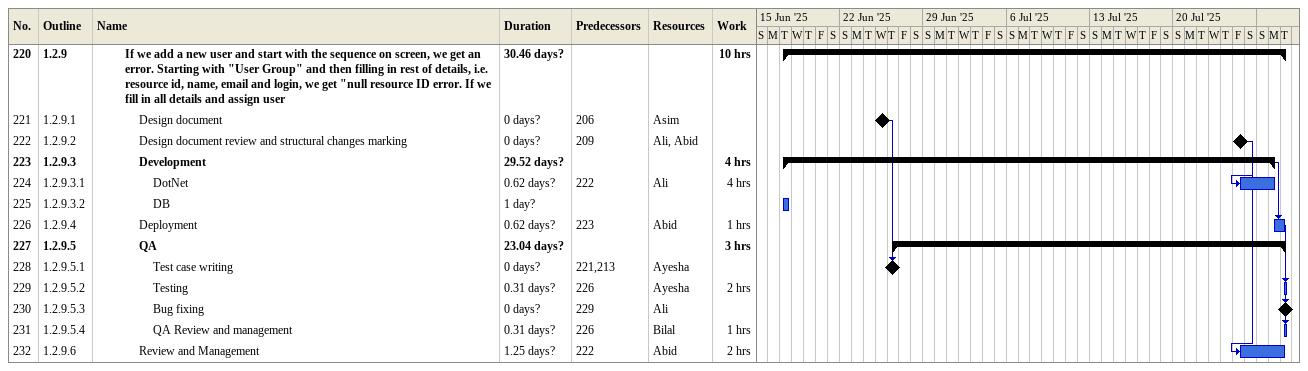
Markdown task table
| ID | WBS | Task | Duration | Start | Finish | Predecessors | Resources | Work (h) |
|---|---|---|---|---|---|---|---|---|
| 220 | 1.2.9 | **If we add a new user and start with the sequence on screen, we get an error. Starting with "User Group" and then filling in rest of details, i.e. resource id, name, email and login, we get "null resource ID error. If we fill in all details and assign user** | 30.46d? | 2025-06-17 | 2025-07-29 |  |  | 10 |
| 221 | 1.2.9.1 | Design document | 0d? | 2025-06-25 | 2025-06-25 | 206 | Asim |  |
| 222 | 1.2.9.2 | Design document review and structural changes marking | 0d? | 2025-07-25 | 2025-07-25 | 209 | Ali, Abid |  |
| 223 | 1.2.9.3 | **Development** | 29.52d? | 2025-06-17 | 2025-07-28 |  |  | 4 |
| 224 | 1.2.9.3.1 | DotNet | 0.62d? | 2025-07-25 | 2025-07-28 | 222 | Ali | 4 |
| 225 | 1.2.9.3.2 | DB | 1d? | 2025-06-17 | 2025-06-17 |  |  |  |
| 226 | 1.2.9.4 | Deployment | 0.62d? | 2025-07-28 | 2025-07-29 | 223 | Abid | 1 |
| 227 | 1.2.9.5 | **QA** | 23.04d? | 2025-06-26 | 2025-07-29 |  |  | 3 |
| 228 | 1.2.9.5.1 | Test case writing | 0d? | 2025-06-26 | 2025-06-26 | 221, 213 | Ayesha |  |
| 229 | 1.2.9.5.2 | Testing | 0.31d? | 2025-07-29 | 2025-07-29 | 226 | Ayesha | 2 |
| 230 | 1.2.9.5.3 | Bug fixing | 0d? | 2025-07-29 | 2025-07-29 | 229 | Ali |  |
| 231 | 1.2.9.5.4 | QA Review and management | 0.31d? | 2025-07-29 | 2025-07-29 | 226 | Bilal | 1 |
| 232 | 1.2.9.6 | Review and Management | 1.25d? | 2025-07-25 | 2025-07-29 | 222 | Abid | 2 |
